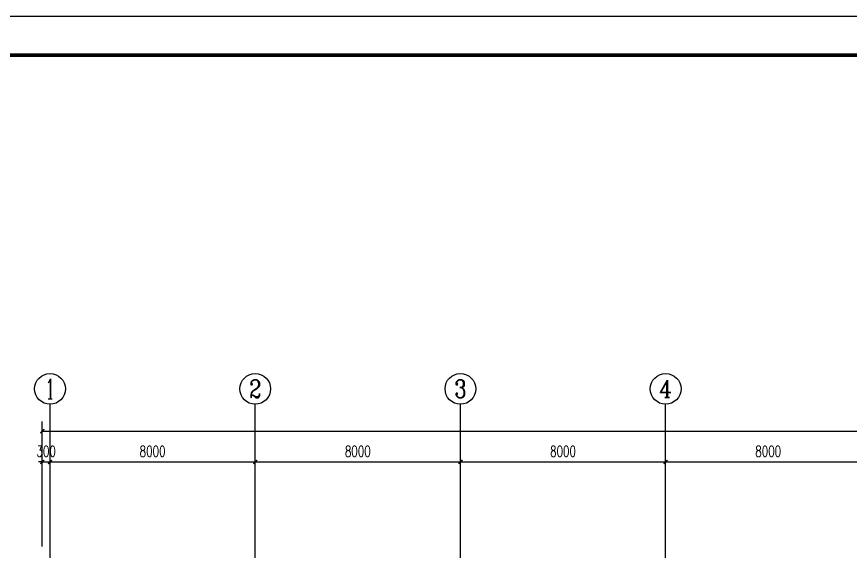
# Model space of a CAD drawing. Extents: x 1725663 to 4653551, y -550461 to 248782.
# Drawn here: x 2059250 to 2091750, y -306158 to -284628 of the extents above; entities that cross this region are included whole.
import ezdxf
from ezdxf.enums import TextEntityAlignment as Align

# ---------------------------------------------------------------- set-up
doc = ezdxf.new("R2010")
doc.units = 0
doc.header["$LTSCALE"] = 1000
for name, color, linetype in [('0-底图', 7, 'Continuous'), ('AXIS', 3, 'Continuous'), ('AXIS_TEXT', 7, 'Continuous'), ('BTTK', 7, 'Continuous'), ('PUB_TITLE', 4, 'Continuous')]:
    doc.layers.add(name, color=color, linetype=linetype)
doc.styles.add('_TCH_AXIS', font='COMPLEX', dxfattribs={"bigfont": 'GBCBIG'})
doc.styles.add('A_DIM_T3', font='SIMPLEX', dxfattribs={"width": 0.7, "bigfont": 'HZ'})
doc.styles.add('COMPLEX', font='COMPLEX')
doc.styles.add('HZ(TK)', font='geniso.shx', dxfattribs={"width": 0.9, "bigfont": 'hztxt.shx'})
doc.dimstyles.new('_TCH_ARCH&&150', dxfattribs={"dimtxt": 420, "dimasz": 150, "dimexe": 375, "dimexo": 450, "dimgap": 202.5, "dimtad": 1, "dimdec": 0, "dimzin": 0, "dimdsep": 46, "dimtxsty": 'A_DIM_T3', "dimblk": 'ARCHTICK', "dimcen": 0.09, "dimclrt": 7, "dimazin": 2, "dimtfac": 1, "dimtdec": 0, "dimtix": 1, "dimtmove": 2, "dimatfit": 3, "dimfxl": 150, "dimtolj": 1, "dimtzin": 0, "dimarcsym": 0})

# ---------------------------------------------------------------- blocks, each defined once
blk = doc.blocks.new('vhtemplate_2020年新竖式图框_A0')
at = {"layer": 'PUB_TITLE', "color": 7}
blk.add_lwpolyline([(0, 0), (1189, 0), (1189, 841), (0, 841)], close=True, dxfattribs=at)
at = {"layer": 'PUB_TITLE', "const_width": 1}
blk.add_lwpolyline([(25, 10), (1179, 10), (1179, 831), (25, 831)], close=True, dxfattribs=at)
at = {"layer": 'BTTK', "color": 4, "style": 'HZ(TK)', "width": 0.9}
for tag, p in [('合作单位', (1144, 743.5)), ('建设单位', (1144, 209.5)), ('工程名称', (1144, 176.5)), ('子项名称', (1154, 160)), ('图纸名称', (1144, 141))]:
    blk.add_attdef(tag, text='', height=3.5, dxfattribs=at).set_placement(p, align=Align.MIDDLE_CENTER)
for tag, p in [('注册证书号', (1156.5, 309.01)), ('注册印章号', (1156.5, 301.01)), ('设计号', (1154, 193)), ('图别', (1137.75, 34)), ('图号', (1170.25, 34)), ('版本号', (1137.75, 26)), ('日期', (1170.25, 26))]:
    blk.add_attdef(tag, text='', height=3.5, dxfattribs=at).set_placement(p, align=Align.MIDDLE)
blk = doc.blocks.new('_ArchTick')
at = {"color": 0, "linetype": 'ByBlock', "const_width": 0.4}
blk.add_lwpolyline([(-0.5, -0.5), (0.5, 0.5)], dxfattribs=at)
blk = doc.blocks.new('*D771')
at = {"layer": 'AXIS', "color": 0, "lineweight": -2, "transparency": 16777216}
for p, q in [((1497007, -224171), (1497007, -219296)), ((1604207, -224171), (1604207, -219296)), ((1497007, -219671), (1604207, -219671))]:
    blk.add_line(p, q, dxfattribs=at)
at = {"layer": 'Defpoints', "color": 0, "transparency": 16777216}
for p in [(1604207, -219671), (1497007, -224621), (1604207, -224621)]:
    blk.add_point(p, dxfattribs=at)
at = {"layer": 'AXIS', "color": 0, "lineweight": -2, "transparency": 16777216, "xscale": 150, "yscale": 150, "zscale": 150, "rotation": 180}
blk.add_blockref('_ArchTick', (1497007, -219671), dxfattribs=at)
at = {"layer": 'AXIS', "color": 0, "lineweight": -2, "transparency": 16777216, "xscale": 150, "yscale": 150, "zscale": 150}
blk.add_blockref('_ArchTick', (1604207, -219671), dxfattribs=at)
at = {"layer": 'AXIS', "color": 7, "transparency": 16777216, "insert": (1550607, -219258), "char_height": 420, "attachment_point": 5, "style": 'A_DIM_T3'}
blk.add_mtext('\\A1;107200', dxfattribs=at)
blk = doc.blocks.new('*D772')
at = {"layer": 'AXIS', "color": 0, "lineweight": -2, "transparency": 16777216}
for p, q in [((1497007, -224171), (1497007, -220496)), ((1497307, -224171), (1497307, -220496)), ((1497007, -220871), (1496857, -220871)), ((1497007, -220871), (1497307, -220871)), ((1497307, -220871), (1497457, -220871))]:
    blk.add_line(p, q, dxfattribs=at)
at = {"layer": 'Defpoints', "color": 0, "transparency": 16777216}
for p in [(1497307, -220871), (1497007, -224621), (1497307, -224621)]:
    blk.add_point(p, dxfattribs=at)
at = {"layer": 'AXIS', "color": 0, "lineweight": -2, "transparency": 16777216, "xscale": 150, "yscale": 150, "zscale": 150}
blk.add_blockref('_ArchTick', (1497007, -220871), dxfattribs=at)
at = {"layer": 'AXIS', "color": 0, "lineweight": -2, "transparency": 16777216, "xscale": 150, "yscale": 150, "zscale": 150, "rotation": 180}
blk.add_blockref('_ArchTick', (1497307, -220871), dxfattribs=at)
at = {"layer": 'AXIS', "color": 7, "transparency": 16777216, "insert": (1497157, -220458), "char_height": 420, "attachment_point": 5, "style": 'A_DIM_T3'}
blk.add_mtext('\\A1;300', dxfattribs=at)
blk = doc.blocks.new('*D773')
at = {"layer": 'AXIS', "color": 0, "lineweight": -2, "transparency": 16777216}
for p, q in [((1497307, -224171), (1497307, -220496)), ((1505307, -224171), (1505307, -220496)), ((1497307, -220871), (1505307, -220871))]:
    blk.add_line(p, q, dxfattribs=at)
at = {"layer": 'Defpoints', "color": 0, "transparency": 16777216}
for p in [(1505307, -220871), (1497307, -224621), (1505307, -224621)]:
    blk.add_point(p, dxfattribs=at)
at = {"layer": 'AXIS', "color": 0, "lineweight": -2, "transparency": 16777216, "xscale": 150, "yscale": 150, "zscale": 150, "rotation": 180}
blk.add_blockref('_ArchTick', (1497307, -220871), dxfattribs=at)
at = {"layer": 'AXIS', "color": 0, "lineweight": -2, "transparency": 16777216, "xscale": 150, "yscale": 150, "zscale": 150}
blk.add_blockref('_ArchTick', (1505307, -220871), dxfattribs=at)
at = {"layer": 'AXIS', "color": 7, "transparency": 16777216, "insert": (1501307, -220458), "char_height": 420, "attachment_point": 5, "style": 'A_DIM_T3'}
blk.add_mtext('\\A1;8000', dxfattribs=at)
blk = doc.blocks.new('*D774')
at = {"layer": 'AXIS', "color": 0, "lineweight": -2, "transparency": 16777216}
for p, q in [((1505307, -224171), (1505307, -220496)), ((1513307, -224171), (1513307, -220496)), ((1505307, -220871), (1513307, -220871))]:
    blk.add_line(p, q, dxfattribs=at)
at = {"layer": 'Defpoints', "color": 0, "transparency": 16777216}
for p in [(1513307, -220871), (1505307, -224621), (1513307, -224621)]:
    blk.add_point(p, dxfattribs=at)
at = {"layer": 'AXIS', "color": 0, "lineweight": -2, "transparency": 16777216, "xscale": 150, "yscale": 150, "zscale": 150, "rotation": 180}
blk.add_blockref('_ArchTick', (1505307, -220871), dxfattribs=at)
at = {"layer": 'AXIS', "color": 0, "lineweight": -2, "transparency": 16777216, "xscale": 150, "yscale": 150, "zscale": 150}
blk.add_blockref('_ArchTick', (1513307, -220871), dxfattribs=at)
at = {"layer": 'AXIS', "color": 7, "transparency": 16777216, "insert": (1509307, -220458), "char_height": 420, "attachment_point": 5, "style": 'A_DIM_T3'}
blk.add_mtext('\\A1;8000', dxfattribs=at)
blk = doc.blocks.new('*D775')
at = {"layer": 'AXIS', "color": 0, "lineweight": -2, "transparency": 16777216}
for p, q in [((1513307, -224171), (1513307, -220496)), ((1521307, -224171), (1521307, -220496)), ((1513307, -220871), (1521307, -220871))]:
    blk.add_line(p, q, dxfattribs=at)
at = {"layer": 'Defpoints', "color": 0, "transparency": 16777216}
for p in [(1521307, -220871), (1513307, -224621), (1521307, -224621)]:
    blk.add_point(p, dxfattribs=at)
at = {"layer": 'AXIS', "color": 0, "lineweight": -2, "transparency": 16777216, "xscale": 150, "yscale": 150, "zscale": 150, "rotation": 180}
blk.add_blockref('_ArchTick', (1513307, -220871), dxfattribs=at)
at = {"layer": 'AXIS', "color": 0, "lineweight": -2, "transparency": 16777216, "xscale": 150, "yscale": 150, "zscale": 150}
blk.add_blockref('_ArchTick', (1521307, -220871), dxfattribs=at)
at = {"layer": 'AXIS', "color": 7, "transparency": 16777216, "insert": (1517307, -220458), "char_height": 420, "attachment_point": 5, "style": 'A_DIM_T3'}
blk.add_mtext('\\A1;8000', dxfattribs=at)
blk = doc.blocks.new('*D776')
at = {"layer": 'AXIS', "color": 0, "lineweight": -2, "transparency": 16777216}
for p, q in [((1521307, -224171), (1521307, -220496)), ((1529307, -224171), (1529307, -220496)), ((1521307, -220871), (1529307, -220871))]:
    blk.add_line(p, q, dxfattribs=at)
at = {"layer": 'Defpoints', "color": 0, "transparency": 16777216}
for p in [(1529307, -220871), (1521307, -224621), (1529307, -224621)]:
    blk.add_point(p, dxfattribs=at)
at = {"layer": 'AXIS', "color": 0, "lineweight": -2, "transparency": 16777216, "xscale": 150, "yscale": 150, "zscale": 150, "rotation": 180}
blk.add_blockref('_ArchTick', (1521307, -220871), dxfattribs=at)
at = {"layer": 'AXIS', "color": 0, "lineweight": -2, "transparency": 16777216, "xscale": 150, "yscale": 150, "zscale": 150}
blk.add_blockref('_ArchTick', (1529307, -220871), dxfattribs=at)
at = {"layer": 'AXIS', "color": 7, "transparency": 16777216, "insert": (1525307, -220458), "char_height": 420, "attachment_point": 5, "style": 'A_DIM_T3'}
blk.add_mtext('\\A1;8000', dxfattribs=at)
blk = doc.blocks.new('_AXISO')
blk.add_circle((0, 0), 0.5)
at = {"layer": 'AXIS_TEXT', "style": 'COMPLEX', "width": 1.041667}
blk.add_attdef('A', text='', height=0.56, dxfattribs=at).set_placement((-0.25, -0.28), (0.25, -0.28), align=Align.FIT)
blk = doc.blocks.new('ugjhk')
at = {"layer": 'AXIS'}
for p, q in [((1497307, -224620.8), (1497307, -218620.8)), ((1505307, -224620.8), (1505307, -218620.8)), ((1513307, -224620.8), (1513307, -218620.8)), ((1521307, -224620.8), (1521307, -218620.8))]:
    blk.add_line(p, q, dxfattribs=at)
ref = blk.add_blockref('_AXISO', (1497307, -218020.8), dxfattribs=dict(at, xscale=1200, yscale=1200, zscale=1200))
ref.add_attrib('A', '1', dxfattribs={"layer": 'AXIS_TEXT', "height": 772.1, "style": '_TCH_AXIS'}).set_placement((1497141.5, -218406.8), (1497472.4, -218406.8), align=Align.FIT)
ref = blk.add_blockref('_AXISO', (1505307, -218020.8), dxfattribs=dict(at, xscale=1200, yscale=1200, zscale=1200))
ref.add_attrib('A', '2', dxfattribs={"layer": 'AXIS_TEXT', "height": 698.9, "style": '_TCH_AXIS'}).set_placement((1505074, -218370.3), (1505540, -218370.3), align=Align.FIT)
ref = blk.add_blockref('_AXISO', (1513307, -218020.8), dxfattribs=dict(at, xscale=1200, yscale=1200, zscale=1200))
ref.add_attrib('A', '3', dxfattribs={"layer": 'AXIS_TEXT', "height": 698.9, "style": '_TCH_AXIS'}).set_placement((1513074, -218370.3), (1513540, -218370.3), align=Align.FIT)
ref = blk.add_blockref('_AXISO', (1521307, -218020.8), dxfattribs=dict(at, xscale=1200, yscale=1200, zscale=1200))
ref.add_attrib('A', '4', dxfattribs={"layer": 'AXIS_TEXT', "height": 668.2, "style": '_TCH_AXIS'}).set_placement((1521052.5, -218354.9), (1521561.5, -218354.9), align=Align.FIT)
for p1, p2, distance, picture, middle in [((1497007, -224620.8), (1604207, -224620.8), 4950, '*D771', (1550607, -219258.3)), ((1497007, -224620.8), (1497307, -224620.8), 3750, '*D772', (1497157, -220458.3)), ((1497307, -224620.8), (1505307, -224620.8), 3750, '*D773', (1501307, -220458.3)), ((1505307, -224620.8), (1513307, -224620.8), 3750, '*D774', (1509307, -220458.3)), ((1513307, -224620.8), (1521307, -224620.8), 3750, '*D775', (1517307, -220458.3)), ((1521307, -224620.8), (1529307, -224620.8), 3750, '*D776', (1525307, -220458.3))]:
    dim = blk.add_aligned_dim(p1=p1, p2=p2, distance=distance, dimstyle='_TCH_ARCH&&150', dxfattribs=at)
    dim.commit()
    dim.dimension.update_dxf_attribs({"geometry": picture, "text_midpoint": middle})

msp = doc.modelspace()

# ---------------------------------------------------------------- block references
at = {"layer": '0-底图', "xscale": 150, "yscale": 150, "zscale": 150}
msp.add_blockref('vhtemplate_2020年新竖式图框_A0', (2031892, -410778), dxfattribs=at)
at = {"layer": '0-底图'}
msp.add_blockref('ugjhk', (563243, -81133), dxfattribs=at)

doc.saveas('drawing.dxf')
